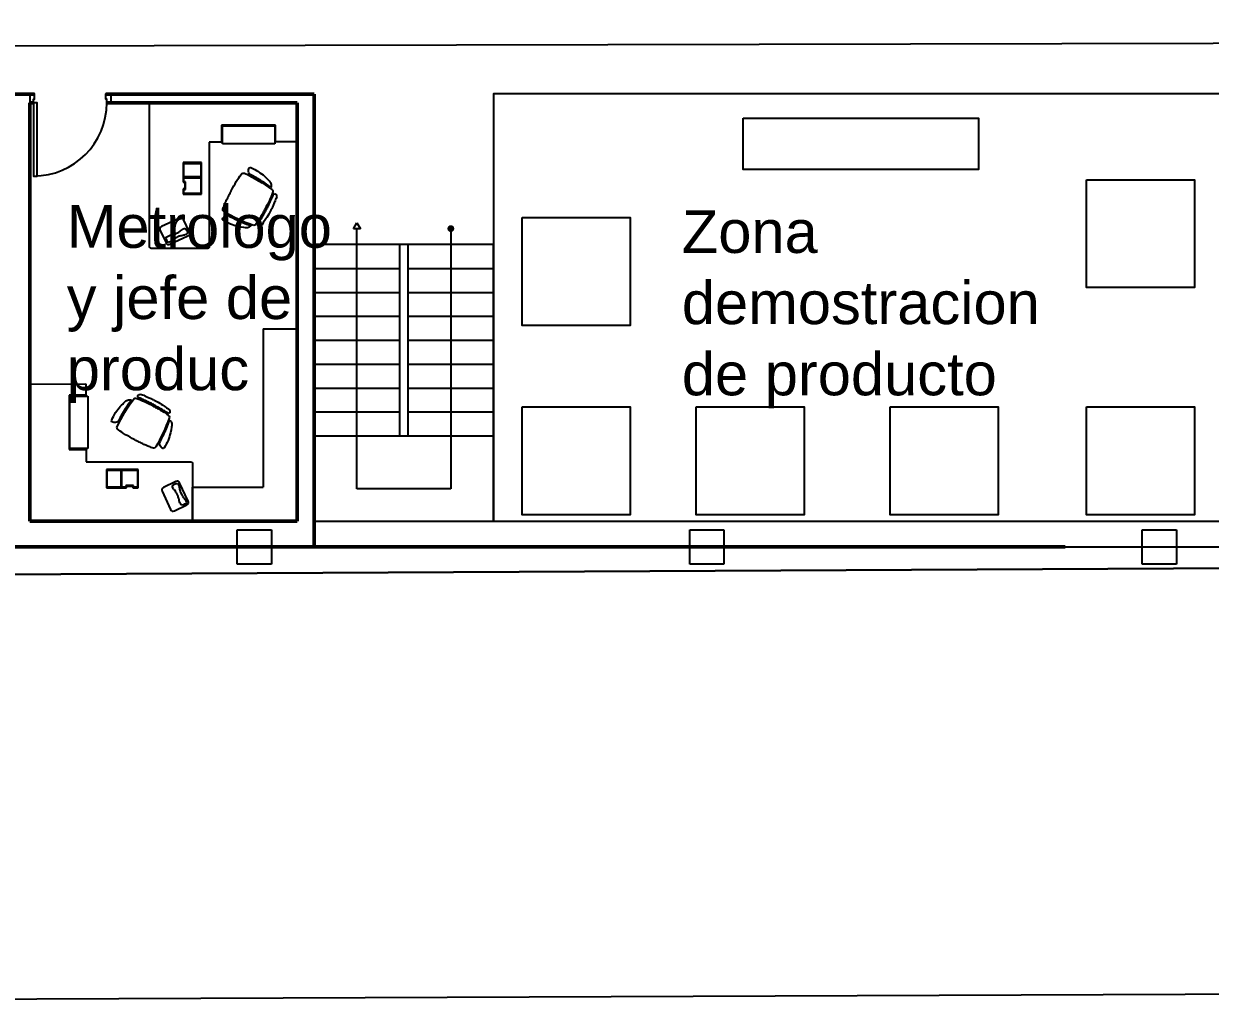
# Model space of a CAD drawing. Header units: millimetres. Extents: x 3051.7 to 3117.6, y 1576.4 to 1673.3.
# Drawn here: x 3089.74 to 3103.64, y 1576.41 to 1587.99 of the extents above; entities that cross this region are included whole.
import ezdxf

# ---------------------------------------------------------------- set-up
doc = ezdxf.new("R2010")
doc.units = ezdxf.units.MM
for name, color, linetype in [('1º piso muebles', 7, 'Continuous'), ('CONSTRUCCION', 6, 'Continuous'), ('Escaleras', 7, 'Continuous'), ('Estructura', 9, 'Continuous'), ('Evacuacion 1er piso', 90, 'Continuous'), ('Muebles_Fabrica', 7, 'Continuous'), ('PARCELA', 7, 'Continuous'), ('Zonas_Fabrica', 10, 'Continuous')]:
    doc.layers.add(name, color=color, linetype=linetype)
doc.layers.add('1º piso paredes', color=50, linetype='Continuous', lineweight=50)
doc.layers.add('limites', color=200, linetype='Continuous', lineweight=30)
doc.styles.get("Standard").update_dxf_attribs({"font": 'arial.ttf'})

msp = doc.modelspace()

# ---------------------------------------------------------------- linework, layer by layer
at = {"layer": '1º piso muebles', "linetype": 'Continuous'}
for p, q in [((3091.219, 1587.044), (3091.221, 1587.051)), ((3091.219, 1585.374), (3091.219, 1587.044)), ((3091.221, 1587.051), (3091.223, 1587.056)), ((3091.223, 1587.056), (3091.228, 1587.06)), ((3091.228, 1587.06), (3091.236, 1587.062)), ((3092.93, 1587.06), (3092.937, 1587.058)), ((3092.937, 1587.058), (3092.942, 1587.054)), ((3092.942, 1587.054), (3092.944, 1587.049)), ((3092.944, 1587.049), (3092.946, 1587.042)), ((3092.946, 1587.042), (3092.947, 1586.603)), ((3092.061, 1586.801), (3092.059, 1586.601)), ((3092.694, 1586.801), (3092.061, 1586.801)), ((3092.074, 1586.792), (3092.684, 1586.792)), ((3092.074, 1586.58), (3092.074, 1586.792)), ((3092.684, 1586.792), (3092.684, 1586.58)), ((3092.694, 1586.603), (3092.694, 1586.801)), ((3092.059, 1586.601), (3091.917, 1586.601)), ((3091.917, 1586.601), (3091.917, 1585.374)), ((3092.684, 1586.58), (3092.074, 1586.58)), ((3092.947, 1586.604), (3092.694, 1586.603)), ((3091.826, 1586.361), (3091.612, 1586.361)), ((3091.612, 1586.361), (3091.612, 1586.13)), ((3091.62, 1586.352), (3091.817, 1586.352)), ((3091.62, 1586.194), (3091.62, 1586.352)), ((3091.817, 1586.352), (3091.817, 1586.194)), ((3091.826, 1585.991), (3091.826, 1586.361)), ((3091.817, 1586.194), (3091.62, 1586.194)), ((3092.262, 1586.183), (3092.276, 1586.203)), ((3092.276, 1586.203), (3092.289, 1586.223)), ((3092.289, 1586.223), (3092.298, 1586.232)), ((3092.298, 1586.232), (3092.309, 1586.237)), ((3092.309, 1586.237), (3092.319, 1586.239)), ((3092.319, 1586.239), (3092.328, 1586.237)), ((3092.328, 1586.237), (3092.371, 1586.216)), ((3092.371, 1586.216), (3092.413, 1586.194)), ((3092.377, 1586.275), (3092.38, 1586.289)), ((3092.377, 1586.257), (3092.377, 1586.275)), ((3092.38, 1586.243), (3092.377, 1586.257)), ((3092.38, 1586.289), (3092.386, 1586.3)), ((3092.386, 1586.232), (3092.38, 1586.243)), ((3092.386, 1586.3), (3092.395, 1586.304)), ((3092.395, 1586.223), (3092.386, 1586.232)), ((3092.395, 1586.304), (3092.404, 1586.302)), ((3092.413, 1586.214), (3092.395, 1586.223)), ((3092.404, 1586.302), (3092.427, 1586.291)), ((3092.429, 1586.205), (3092.413, 1586.214)), ((3092.413, 1586.194), (3092.454, 1586.171)), ((3092.427, 1586.291), (3092.449, 1586.28)), ((3092.447, 1586.194), (3092.429, 1586.205)), ((3092.465, 1586.185), (3092.447, 1586.194)), ((3092.449, 1586.28), (3092.47, 1586.268)), ((3092.47, 1586.268), (3092.492, 1586.255)), ((3092.492, 1586.255), (3092.511, 1586.243)), ((3092.511, 1586.243), (3092.529, 1586.23)), ((3092.529, 1586.23), (3092.547, 1586.216)), ((3092.547, 1586.216), (3092.563, 1586.201)), ((3092.563, 1586.201), (3092.578, 1586.187)), ((3091.612, 1586.13), (3091.632, 1586.13)), ((3091.612, 1586.052), (3091.612, 1585.991)), ((3091.612, 1586.052), (3091.612, 1586.052)), ((3091.612, 1586.052), (3091.612, 1586.052)), ((3091.632, 1586.052), (3091.612, 1586.052)), ((3091.62, 1586.137), (3091.62, 1586.183)), ((3091.62, 1586.183), (3091.817, 1586.182)), ((3091.639, 1586.137), (3091.62, 1586.137)), ((3091.632, 1586.13), (3091.632, 1586.052)), ((3091.639, 1586.045), (3091.639, 1586.137)), ((3091.817, 1586.182), (3091.817, 1586)), ((3092.174, 1586.031), (3092.19, 1586.06)), ((3092.19, 1586.06), (3092.205, 1586.087)), ((3092.205, 1586.087), (3092.219, 1586.113)), ((3092.219, 1586.113), (3092.233, 1586.139)), ((3092.233, 1586.139), (3092.248, 1586.162)), ((3092.248, 1586.162), (3092.262, 1586.183)), ((3092.454, 1586.171), (3092.495, 1586.148)), ((3092.483, 1586.174), (3092.465, 1586.185)), ((3092.502, 1586.164), (3092.483, 1586.174)), ((3092.495, 1586.148), (3092.535, 1586.124)), ((3092.52, 1586.151), (3092.502, 1586.164)), ((3092.538, 1586.14), (3092.52, 1586.151)), ((3092.535, 1586.124), (3092.572, 1586.099)), ((3092.556, 1586.13), (3092.538, 1586.14)), ((3092.572, 1586.119), (3092.556, 1586.13)), ((3092.587, 1586.11), (3092.572, 1586.119)), ((3092.572, 1586.099), (3092.61, 1586.072)), ((3092.578, 1586.187), (3092.592, 1586.173)), ((3092.599, 1586.101), (3092.587, 1586.11)), ((3092.592, 1586.173), (3092.603, 1586.162)), ((3092.612, 1586.092), (3092.599, 1586.101)), ((3092.603, 1586.162), (3092.614, 1586.151)), ((3092.61, 1586.072), (3092.648, 1586.047)), ((3092.621, 1586.085), (3092.612, 1586.092)), ((3092.614, 1586.151), (3092.623, 1586.142)), ((3092.628, 1586.078), (3092.621, 1586.085)), ((3092.623, 1586.142), (3092.628, 1586.135)), ((3092.628, 1586.135), (3092.633, 1586.13)), ((3092.635, 1586.072), (3092.628, 1586.078)), ((3092.633, 1586.13), (3092.635, 1586.124)), ((3092.635, 1586.124), (3092.639, 1586.115)), ((3092.637, 1586.07), (3092.635, 1586.072)), ((3092.641, 1586.072), (3092.637, 1586.07)), ((3092.639, 1586.115), (3092.641, 1586.104)), ((3092.641, 1586.104), (3092.642, 1586.094)), ((3092.642, 1586.078), (3092.641, 1586.072)), ((3092.642, 1586.094), (3092.642, 1586.085)), ((3092.642, 1586.085), (3092.642, 1586.078)), ((3091.612, 1585.991), (3091.826, 1585.991)), ((3091.62, 1586), (3091.62, 1586.045)), ((3091.62, 1586.045), (3091.639, 1586.045)), ((3091.817, 1586), (3091.62, 1586)), ((3092.109, 1585.9), (3092.115, 1585.912)), ((3092.115, 1585.912), (3092.12, 1585.925)), ((3092.12, 1585.925), (3092.127, 1585.938)), ((3092.127, 1585.938), (3092.133, 1585.95)), ((3092.133, 1585.95), (3092.14, 1585.964)), ((3092.14, 1585.964), (3092.147, 1585.977)), ((3092.147, 1585.977), (3092.154, 1585.991)), ((3092.154, 1585.991), (3092.16, 1586.004)), ((3092.16, 1586.004), (3092.167, 1586.018)), ((3092.167, 1586.018), (3092.174, 1586.031)), ((3092.621, 1585.918), (3092.61, 1585.894)), ((3092.632, 1585.941), (3092.621, 1585.918)), ((3092.63, 1585.9), (3092.635, 1585.911)), ((3092.641, 1585.963), (3092.632, 1585.941)), ((3092.635, 1585.911), (3092.639, 1585.921)), ((3092.639, 1585.921), (3092.644, 1585.934)), ((3092.65, 1585.984), (3092.641, 1585.963)), ((3092.644, 1585.934), (3092.65, 1585.945)), ((3092.648, 1586.047), (3092.657, 1586.038)), ((3092.657, 1586.006), (3092.65, 1585.984)), ((3092.65, 1585.945), (3092.655, 1585.957)), ((3092.655, 1585.957), (3092.66, 1585.968)), ((3092.657, 1586.038), (3092.66, 1586.029)), ((3092.66, 1586.018), (3092.657, 1586.006)), ((3092.66, 1586.029), (3092.66, 1586.018)), ((3092.66, 1585.968), (3092.666, 1585.981)), ((3092.666, 1585.981), (3092.671, 1585.991)), ((3092.671, 1585.991), (3092.677, 1585.997)), ((3092.677, 1585.997), (3092.682, 1585.999)), ((3092.682, 1585.999), (3092.689, 1585.997)), ((3092.689, 1585.914), (3092.684, 1585.903)), ((3092.689, 1585.997), (3092.696, 1585.991)), ((3092.694, 1585.927), (3092.689, 1585.914)), ((3092.7, 1585.941), (3092.694, 1585.927)), ((3092.696, 1585.991), (3092.703, 1585.982)), ((3092.705, 1585.954), (3092.7, 1585.941)), ((3092.703, 1585.982), (3092.705, 1585.972)), ((3092.705, 1585.972), (3092.707, 1585.963)), ((3092.707, 1585.963), (3092.705, 1585.954)), ((3092.077, 1585.814), (3092.081, 1585.828)), ((3092.077, 1585.801), (3092.077, 1585.814)), ((3092.083, 1585.792), (3092.077, 1585.801)), ((3092.081, 1585.828), (3092.084, 1585.839)), ((3092.09, 1585.785), (3092.083, 1585.792)), ((3092.084, 1585.839), (3092.09, 1585.851)), ((3092.09, 1585.851), (3092.093, 1585.864)), ((3092.129, 1585.762), (3092.09, 1585.785)), ((3092.093, 1585.864), (3092.099, 1585.877)), ((3092.099, 1585.877), (3092.104, 1585.887)), ((3092.104, 1585.887), (3092.109, 1585.9)), ((3092.547, 1585.776), (3092.54, 1585.763)), ((3092.553, 1585.787), (3092.547, 1585.776)), ((3092.56, 1585.798), (3092.553, 1585.787)), ((3092.565, 1585.81), (3092.56, 1585.798)), ((3092.562, 1585.769), (3092.569, 1585.78)), ((3092.571, 1585.821), (3092.565, 1585.81)), ((3092.569, 1585.78), (3092.574, 1585.79)), ((3092.585, 1585.846), (3092.571, 1585.821)), ((3092.571, 1585.821), (3092.571, 1585.821)), ((3092.574, 1585.79), (3092.58, 1585.801)), ((3092.58, 1585.801), (3092.585, 1585.812)), ((3092.598, 1585.869), (3092.585, 1585.846)), ((3092.585, 1585.812), (3092.59, 1585.823)), ((3092.59, 1585.823), (3092.598, 1585.833)), ((3092.61, 1585.894), (3092.598, 1585.869)), ((3092.598, 1585.833), (3092.603, 1585.844)), ((3092.603, 1585.844), (3092.608, 1585.855)), ((3092.608, 1585.855), (3092.614, 1585.866)), ((3092.614, 1585.866), (3092.619, 1585.877)), ((3092.623, 1585.772), (3092.614, 1585.756)), ((3092.619, 1585.877), (3092.624, 1585.889)), ((3092.632, 1585.787), (3092.623, 1585.772)), ((3092.624, 1585.889), (3092.63, 1585.9)), ((3092.635, 1585.796), (3092.632, 1585.787)), ((3092.632, 1585.787), (3092.632, 1585.787)), ((3092.639, 1585.805), (3092.635, 1585.796)), ((3092.644, 1585.814), (3092.639, 1585.805)), ((3092.648, 1585.823), (3092.644, 1585.814)), ((3092.653, 1585.832), (3092.648, 1585.823)), ((3092.657, 1585.841), (3092.653, 1585.832)), ((3092.662, 1585.851), (3092.657, 1585.841)), ((3092.666, 1585.86), (3092.662, 1585.851)), ((3092.669, 1585.869), (3092.666, 1585.86)), ((3092.675, 1585.88), (3092.669, 1585.869)), ((3092.678, 1585.891), (3092.675, 1585.88)), ((3092.684, 1585.903), (3092.678, 1585.891)), ((3091.573, 1585.711), (3091.359, 1585.611)), ((3091.587, 1585.715), (3091.573, 1585.711)), ((3091.6, 1585.713), (3091.587, 1585.715)), ((3091.609, 1585.706), (3091.6, 1585.713)), ((3091.616, 1585.693), (3091.609, 1585.706)), ((3091.684, 1585.548), (3091.616, 1585.693)), ((3092.072, 1585.701), (3092.077, 1585.711)), ((3092.072, 1585.693), (3092.072, 1585.701)), ((3092.079, 1585.688), (3092.072, 1585.693)), ((3092.077, 1585.711), (3092.088, 1585.722)), ((3092.1, 1585.674), (3092.079, 1585.688)), ((3092.088, 1585.722), (3092.102, 1585.733)), ((3092.122, 1585.661), (3092.1, 1585.674)), ((3092.102, 1585.733), (3092.115, 1585.738)), ((3092.115, 1585.738), (3092.127, 1585.742)), ((3092.144, 1585.65), (3092.122, 1585.661)), ((3092.127, 1585.742), (3092.138, 1585.74)), ((3092.17, 1585.74), (3092.129, 1585.762)), ((3092.138, 1585.74), (3092.156, 1585.731)), ((3092.165, 1585.64), (3092.144, 1585.65)), ((3092.156, 1585.731), (3092.174, 1585.722)), ((3092.188, 1585.631), (3092.165, 1585.64)), ((3092.212, 1585.72), (3092.17, 1585.74)), ((3092.174, 1585.722), (3092.192, 1585.713)), ((3092.192, 1585.713), (3092.21, 1585.704)), ((3092.21, 1585.704), (3092.23, 1585.695)), ((3092.255, 1585.699), (3092.212, 1585.72)), ((3092.23, 1585.695), (3092.248, 1585.686)), ((3092.248, 1585.686), (3092.267, 1585.677)), ((3092.298, 1585.679), (3092.255, 1585.699)), ((3092.267, 1585.677), (3092.287, 1585.668)), ((3092.287, 1585.668), (3092.325, 1585.652)), ((3092.339, 1585.661), (3092.298, 1585.679)), ((3092.325, 1585.652), (3092.355, 1585.64)), ((3092.384, 1585.643), (3092.339, 1585.661)), ((3092.355, 1585.64), (3092.38, 1585.631)), ((3092.427, 1585.627), (3092.384, 1585.643)), ((3092.459, 1585.634), (3092.45, 1585.629)), ((3092.468, 1585.643), (3092.459, 1585.634)), ((3092.476, 1585.654), (3092.468, 1585.643)), ((3092.483, 1585.665), (3092.476, 1585.654)), ((3092.49, 1585.676), (3092.483, 1585.665)), ((3092.483, 1585.632), (3092.486, 1585.64)), ((3092.485, 1585.627), (3092.483, 1585.632)), ((3092.486, 1585.64), (3092.492, 1585.65)), ((3092.497, 1585.686), (3092.49, 1585.676)), ((3092.492, 1585.65), (3092.499, 1585.661)), ((3092.502, 1585.697), (3092.497, 1585.686)), ((3092.499, 1585.661), (3092.504, 1585.672)), ((3092.51, 1585.708), (3092.502, 1585.697)), ((3092.504, 1585.672), (3092.511, 1585.683)), ((3092.517, 1585.72), (3092.51, 1585.708)), ((3092.511, 1585.683), (3092.519, 1585.693)), ((3092.522, 1585.731), (3092.517, 1585.72)), ((3092.519, 1585.693), (3092.524, 1585.704)), ((3092.528, 1585.742), (3092.522, 1585.731)), ((3092.524, 1585.704), (3092.531, 1585.715)), ((3092.535, 1585.753), (3092.528, 1585.742)), ((3092.535, 1585.634), (3092.528, 1585.627)), ((3092.531, 1585.715), (3092.537, 1585.726)), ((3092.54, 1585.763), (3092.535, 1585.753)), ((3092.549, 1585.658), (3092.535, 1585.634)), ((3092.537, 1585.726), (3092.544, 1585.737)), ((3092.544, 1585.737), (3092.549, 1585.747)), ((3092.549, 1585.747), (3092.556, 1585.758)), ((3092.563, 1585.679), (3092.549, 1585.658)), ((3092.556, 1585.758), (3092.562, 1585.769)), ((3092.578, 1585.701), (3092.563, 1585.679)), ((3092.59, 1585.72), (3092.578, 1585.701)), ((3092.603, 1585.738), (3092.59, 1585.72)), ((3092.614, 1585.756), (3092.603, 1585.738)), ((3091.347, 1585.604), (3091.34, 1585.593)), ((3091.34, 1585.593), (3091.34, 1585.58)), ((3091.34, 1585.58), (3091.343, 1585.566)), ((3091.343, 1585.566), (3091.411, 1585.421)), ((3091.359, 1585.611), (3091.347, 1585.604)), ((3091.413, 1585.487), (3091.419, 1585.493)), ((3091.419, 1585.493), (3091.437, 1585.501)), ((3091.437, 1585.501), (3091.442, 1585.505)), ((3091.437, 1585.501), (3091.437, 1585.501)), ((3091.442, 1585.505), (3091.451, 1585.507)), ((3091.451, 1585.507), (3091.46, 1585.51)), ((3091.454, 1585.405), (3091.668, 1585.505)), ((3091.46, 1585.51), (3091.472, 1585.512)), ((3091.472, 1585.512), (3091.485, 1585.516)), ((3091.485, 1585.516), (3091.496, 1585.518)), ((3091.496, 1585.518), (3091.505, 1585.521)), ((3091.505, 1585.521), (3091.512, 1585.523)), ((3091.512, 1585.523), (3091.535, 1585.534)), ((3091.557, 1585.494), (3091.528, 1585.48)), ((3091.535, 1585.534), (3091.544, 1585.537)), ((3091.544, 1585.537), (3091.553, 1585.543)), ((3091.553, 1585.543), (3091.562, 1585.548)), ((3091.564, 1585.498), (3091.557, 1585.494)), ((3091.562, 1585.548), (3091.571, 1585.555)), ((3091.573, 1585.5), (3091.564, 1585.498)), ((3091.571, 1585.555), (3091.582, 1585.562)), ((3091.584, 1585.503), (3091.573, 1585.5)), ((3091.582, 1585.562), (3091.591, 1585.571)), ((3091.596, 1585.505), (3091.584, 1585.503)), ((3091.591, 1585.571), (3091.598, 1585.577)), ((3091.609, 1585.507), (3091.596, 1585.505)), ((3091.598, 1585.577), (3091.605, 1585.58)), ((3091.605, 1585.58), (3091.623, 1585.589)), ((3091.618, 1585.51), (3091.609, 1585.507)), ((3091.629, 1585.512), (3091.618, 1585.51)), ((3091.623, 1585.589), (3091.632, 1585.589)), ((3091.636, 1585.516), (3091.629, 1585.512)), ((3091.632, 1585.589), (3091.639, 1585.586)), ((3091.646, 1585.519), (3091.636, 1585.516)), ((3091.639, 1585.586), (3091.648, 1585.579)), ((3091.655, 1585.525), (3091.646, 1585.519)), ((3091.648, 1585.579), (3091.655, 1585.564)), ((3091.655, 1585.564), (3091.661, 1585.55)), ((3091.661, 1585.53), (3091.655, 1585.525)), ((3091.661, 1585.55), (3091.663, 1585.537)), ((3091.663, 1585.537), (3091.661, 1585.53)), ((3091.668, 1585.505), (3091.681, 1585.512)), ((3091.681, 1585.512), (3091.688, 1585.521)), ((3091.69, 1585.534), (3091.684, 1585.548)), ((3091.688, 1585.521), (3091.69, 1585.534)), ((3092.21, 1585.624), (3092.188, 1585.631)), ((3092.231, 1585.618), (3092.21, 1585.624)), ((3092.253, 1585.613), (3092.231, 1585.618)), ((3092.291, 1585.606), (3092.253, 1585.613)), ((3092.321, 1585.6), (3092.291, 1585.606)), ((3092.343, 1585.597), (3092.321, 1585.6)), ((3092.355, 1585.597), (3092.343, 1585.597)), ((3092.366, 1585.598), (3092.355, 1585.597)), ((3092.375, 1585.602), (3092.366, 1585.598)), ((3092.384, 1585.606), (3092.375, 1585.602)), ((3092.38, 1585.631), (3092.398, 1585.625)), ((3092.393, 1585.611), (3092.384, 1585.606)), ((3092.4, 1585.616), (3092.393, 1585.611)), ((3092.398, 1585.625), (3092.398, 1585.625)), ((3092.398, 1585.625), (3092.402, 1585.624)), ((3092.402, 1585.62), (3092.4, 1585.616)), ((3092.402, 1585.624), (3092.402, 1585.62)), ((3092.44, 1585.625), (3092.427, 1585.627)), ((3092.45, 1585.629), (3092.44, 1585.625)), ((3092.49, 1585.622), (3092.485, 1585.627)), ((3092.499, 1585.62), (3092.49, 1585.622)), ((3092.51, 1585.62), (3092.499, 1585.62)), ((3092.52, 1585.624), (3092.51, 1585.62)), ((3092.528, 1585.627), (3092.52, 1585.624)), ((3091.221, 1585.367), (3091.219, 1585.374)), ((3091.223, 1585.362), (3091.221, 1585.367)), ((3091.228, 1585.358), (3091.223, 1585.362)), ((3091.236, 1585.356), (3091.228, 1585.358)), ((3091.899, 1585.356), (3091.236, 1585.356)), ((3091.41, 1585.478), (3091.413, 1585.487)), ((3091.413, 1585.466), (3091.41, 1585.478)), ((3091.411, 1585.421), (3091.411, 1585.421)), ((3091.411, 1585.421), (3091.419, 1585.408)), ((3091.419, 1585.451), (3091.413, 1585.466)), ((3091.426, 1585.437), (3091.419, 1585.451)), ((3091.419, 1585.408), (3091.429, 1585.403)), ((3091.433, 1585.43), (3091.426, 1585.437)), ((3091.429, 1585.403), (3091.442, 1585.401)), ((3091.44, 1585.426), (3091.433, 1585.43)), ((3091.447, 1585.428), (3091.44, 1585.426)), ((3091.442, 1585.401), (3091.454, 1585.405)), ((3091.467, 1585.437), (3091.447, 1585.428)), ((3091.472, 1585.44), (3091.467, 1585.437)), ((3091.48, 1585.446), (3091.472, 1585.44)), ((3091.489, 1585.453), (3091.48, 1585.446)), ((3091.499, 1585.46), (3091.489, 1585.453)), ((3091.508, 1585.467), (3091.499, 1585.46)), ((3091.516, 1585.473), (3091.508, 1585.467)), ((3091.523, 1585.476), (3091.516, 1585.473)), ((3091.528, 1585.48), (3091.523, 1585.476)), ((3091.907, 1585.358), (3091.899, 1585.356)), ((3091.912, 1585.362), (3091.907, 1585.358)), ((3091.916, 1585.367), (3091.912, 1585.362)), ((3091.917, 1585.374), (3091.916, 1585.367)), ((3089.814, 1583.751), (3089.815, 1583.758)), ((3089.814, 1582.177), (3089.814, 1583.751)), ((3089.815, 1583.758), (3089.819, 1583.763)), ((3089.819, 1583.763), (3089.824, 1583.765)), ((3089.824, 1583.765), (3089.831, 1583.767)), ((3089.831, 1583.767), (3090.472, 1583.769)), ((3090.472, 1583.769), (3090.472, 1583.636)), ((3090.472, 1583.636), (3090.275, 1583.636)), ((3090.275, 1583.636), (3090.275, 1583.003)), ((3090.284, 1583.015), (3090.284, 1583.625)), ((3090.284, 1583.625), (3090.495, 1583.625)), ((3090.495, 1583.625), (3090.495, 1583.015)), ((3090.914, 1583.545), (3090.924, 1583.555)), ((3090.924, 1583.555), (3090.933, 1583.564)), ((3090.933, 1583.564), (3090.94, 1583.57)), ((3090.94, 1583.57), (3090.946, 1583.575)), ((3090.946, 1583.575), (3090.951, 1583.577)), ((3090.951, 1583.577), (3090.96, 1583.58)), ((3090.96, 1583.58), (3090.971, 1583.582)), ((3090.971, 1583.582), (3090.982, 1583.584)), ((3090.984, 1583.554), (3090.975, 1583.541)), ((3090.976, 1583.514), (3091.003, 1583.552)), ((3090.982, 1583.584), (3090.991, 1583.584)), ((3090.991, 1583.563), (3090.984, 1583.554)), ((3090.991, 1583.584), (3090.998, 1583.584)), ((3090.998, 1583.57), (3090.991, 1583.563)), ((3090.998, 1583.584), (3091.003, 1583.582)), ((3091.003, 1583.577), (3090.998, 1583.57)), ((3091.003, 1583.552), (3091.028, 1583.589)), ((3091.003, 1583.582), (3091.005, 1583.579)), ((3091.005, 1583.579), (3091.003, 1583.577)), ((3091.028, 1583.589), (3091.037, 1583.598)), ((3091.037, 1583.598), (3091.046, 1583.602)), ((3091.046, 1583.602), (3091.057, 1583.602)), ((3091.057, 1583.602), (3091.07, 1583.598)), ((3091.07, 1583.598), (3091.091, 1583.591)), ((3091.077, 1583.624), (3091.079, 1583.631)), ((3091.079, 1583.618), (3091.077, 1583.624)), ((3091.079, 1583.631), (3091.084, 1583.638)), ((3091.084, 1583.613), (3091.079, 1583.618)), ((3091.084, 1583.638), (3091.093, 1583.645)), ((3091.095, 1583.607), (3091.084, 1583.613)), ((3091.091, 1583.591), (3091.113, 1583.582)), ((3091.093, 1583.645), (3091.104, 1583.647)), ((3091.107, 1583.602), (3091.095, 1583.607)), ((3091.104, 1583.647), (3091.113, 1583.649)), ((3091.118, 1583.597), (3091.107, 1583.602)), ((3091.113, 1583.649), (3091.122, 1583.647)), ((3091.113, 1583.582), (3091.134, 1583.573)), ((3091.131, 1583.591), (3091.118, 1583.597)), ((3091.122, 1583.647), (3091.134, 1583.641)), ((3091.141, 1583.586), (3091.131, 1583.591)), ((3091.134, 1583.641), (3091.149, 1583.636)), ((3091.134, 1583.573), (3091.158, 1583.563)), ((3091.154, 1583.58), (3091.141, 1583.586)), ((3091.149, 1583.636), (3091.161, 1583.631)), ((3091.165, 1583.577), (3091.154, 1583.58)), ((3091.158, 1583.563), (3091.181, 1583.552)), ((3091.161, 1583.631), (3091.172, 1583.625)), ((3091.176, 1583.571), (3091.165, 1583.577)), ((3091.172, 1583.625), (3091.185, 1583.62)), ((3091.186, 1583.566), (3091.176, 1583.571)), ((3091.181, 1583.552), (3091.206, 1583.539)), ((3091.185, 1583.62), (3091.195, 1583.616)), ((3091.199, 1583.561), (3091.186, 1583.566)), ((3091.195, 1583.616), (3091.206, 1583.611)), ((3091.21, 1583.555), (3091.199, 1583.561)), ((3091.206, 1583.611), (3091.215, 1583.607)), ((3091.22, 1583.55), (3091.21, 1583.555)), ((3091.215, 1583.607), (3091.224, 1583.604)), ((3091.231, 1583.545), (3091.22, 1583.55)), ((3091.224, 1583.604), (3091.235, 1583.598)), ((3091.235, 1583.598), (3091.244, 1583.595)), ((3091.244, 1583.595), (3091.253, 1583.589)), ((3091.253, 1583.589), (3091.262, 1583.586)), ((3091.262, 1583.586), (3091.271, 1583.58)), ((3091.271, 1583.58), (3091.28, 1583.577)), ((3091.28, 1583.577), (3091.289, 1583.573)), ((3091.289, 1583.573), (3091.289, 1583.573)), ((3091.289, 1583.573), (3091.303, 1583.564)), ((3091.303, 1583.564), (3091.319, 1583.555)), ((3091.319, 1583.555), (3091.337, 1583.545)), ((3090.795, 1583.39), (3090.808, 1583.412)), ((3090.808, 1583.412), (3090.82, 1583.433)), ((3090.82, 1583.433), (3090.833, 1583.453)), ((3090.833, 1583.453), (3090.845, 1583.471)), ((3090.845, 1583.471), (3090.86, 1583.489)), ((3090.86, 1583.489), (3090.874, 1583.505)), ((3090.874, 1583.505), (3090.888, 1583.519)), ((3090.888, 1583.519), (3090.903, 1583.534)), ((3090.901, 1583.424), (3090.89, 1583.406)), ((3090.912, 1583.444), (3090.901, 1583.424)), ((3090.903, 1583.534), (3090.914, 1583.545)), ((3090.905, 1583.396), (3090.928, 1583.437)), ((3090.924, 1583.462), (3090.912, 1583.444)), ((3090.935, 1583.48), (3090.924, 1583.462)), ((3090.928, 1583.437), (3090.951, 1583.476)), ((3090.946, 1583.498), (3090.935, 1583.48)), ((3090.957, 1583.514), (3090.946, 1583.498)), ((3090.951, 1583.476), (3090.976, 1583.514)), ((3090.966, 1583.528), (3090.957, 1583.514)), ((3090.975, 1583.541), (3090.966, 1583.528)), ((3091.206, 1583.539), (3091.229, 1583.527)), ((3091.229, 1583.527), (3091.254, 1583.512)), ((3091.242, 1583.539), (3091.231, 1583.545)), ((3091.253, 1583.532), (3091.242, 1583.539)), ((3091.263, 1583.527), (3091.253, 1583.532)), ((3091.254, 1583.512), (3091.254, 1583.512)), ((3091.254, 1583.512), (3091.265, 1583.507)), ((3091.274, 1583.521), (3091.263, 1583.527)), ((3091.265, 1583.507), (3091.278, 1583.501)), ((3091.285, 1583.516), (3091.274, 1583.521)), ((3091.278, 1583.501), (3091.289, 1583.494)), ((3091.296, 1583.51), (3091.285, 1583.516)), ((3091.289, 1583.494), (3091.299, 1583.489)), ((3091.307, 1583.503), (3091.296, 1583.51)), ((3091.299, 1583.489), (3091.312, 1583.482)), ((3091.317, 1583.498), (3091.307, 1583.503)), ((3091.312, 1583.482), (3091.323, 1583.476)), ((3091.328, 1583.491), (3091.317, 1583.498)), ((3091.323, 1583.476), (3091.333, 1583.469)), ((3091.339, 1583.485), (3091.328, 1583.491)), ((3091.333, 1583.469), (3091.344, 1583.464)), ((3091.337, 1583.545), (3091.355, 1583.532)), ((3091.35, 1583.478), (3091.339, 1583.485)), ((3091.344, 1583.464), (3091.355, 1583.458)), ((3091.36, 1583.473), (3091.35, 1583.478)), ((3091.355, 1583.532), (3091.375, 1583.519)), ((3091.355, 1583.458), (3091.368, 1583.451)), ((3091.371, 1583.466), (3091.36, 1583.473)), ((3091.368, 1583.451), (3091.378, 1583.444)), ((3091.382, 1583.46), (3091.371, 1583.466)), ((3091.375, 1583.519), (3091.396, 1583.505)), ((3091.378, 1583.444), (3091.389, 1583.439)), ((3091.393, 1583.453), (3091.382, 1583.46)), ((3091.389, 1583.439), (3091.4, 1583.432)), ((3091.403, 1583.446), (3091.393, 1583.453)), ((3091.396, 1583.505), (3091.418, 1583.491)), ((3091.4, 1583.432), (3091.411, 1583.424)), ((3091.414, 1583.44), (3091.403, 1583.446)), ((3091.411, 1583.424), (3091.421, 1583.417)), ((3091.425, 1583.433), (3091.414, 1583.44)), ((3091.418, 1583.491), (3091.441, 1583.476)), ((3091.421, 1583.417), (3091.432, 1583.41)), ((3091.436, 1583.428), (3091.425, 1583.433)), ((3091.432, 1583.41), (3091.441, 1583.401)), ((3091.443, 1583.424), (3091.436, 1583.428)), ((3091.441, 1583.476), (3091.448, 1583.469)), ((3091.448, 1583.426), (3091.443, 1583.424)), ((3091.448, 1583.469), (3091.452, 1583.462)), ((3091.454, 1583.432), (3091.448, 1583.426)), ((3091.452, 1583.462), (3091.455, 1583.451)), ((3091.455, 1583.44), (3091.454, 1583.432)), ((3091.455, 1583.451), (3091.455, 1583.44)), ((3090.772, 1583.336), (3090.774, 1583.345)), ((3090.775, 1583.327), (3090.772, 1583.336)), ((3090.774, 1583.345), (3090.784, 1583.369)), ((3090.786, 1583.322), (3090.775, 1583.327)), ((3090.784, 1583.369), (3090.795, 1583.39)), ((3090.8, 1583.318), (3090.786, 1583.322)), ((3090.818, 1583.318), (3090.8, 1583.318)), ((3090.833, 1583.322), (3090.818, 1583.318)), ((3090.844, 1583.327), (3090.833, 1583.322)), ((3090.836, 1583.261), (3090.838, 1583.27)), ((3090.838, 1583.27), (3090.86, 1583.313)), ((3090.853, 1583.336), (3090.844, 1583.327)), ((3090.861, 1583.354), (3090.853, 1583.336)), ((3090.86, 1583.313), (3090.881, 1583.354)), ((3090.87, 1583.37), (3090.861, 1583.354)), ((3090.881, 1583.388), (3090.87, 1583.37)), ((3090.89, 1583.406), (3090.881, 1583.388)), ((3090.881, 1583.354), (3090.905, 1583.396)), ((3091.414, 1583.281), (3091.396, 1583.239)), ((3091.432, 1583.326), (3091.414, 1583.281)), ((3091.423, 1583.266), (3091.436, 1583.297)), ((3091.448, 1583.369), (3091.432, 1583.326)), ((3091.436, 1583.297), (3091.445, 1583.322)), ((3091.441, 1583.401), (3091.447, 1583.392)), ((3091.445, 1583.322), (3091.45, 1583.34)), ((3091.447, 1583.392), (3091.45, 1583.381)), ((3091.45, 1583.381), (3091.448, 1583.369)), ((3091.45, 1583.34), (3091.452, 1583.344)), ((3091.45, 1583.34), (3091.45, 1583.34)), ((3091.452, 1583.344), (3091.455, 1583.344)), ((3091.455, 1583.344), (3091.459, 1583.342)), ((3091.459, 1583.342), (3091.464, 1583.335)), ((3091.464, 1583.335), (3091.47, 1583.326)), ((3091.47, 1583.326), (3091.473, 1583.317)), ((3091.473, 1583.317), (3091.477, 1583.308)), ((3091.479, 1583.284), (3091.475, 1583.263)), ((3091.477, 1583.308), (3091.479, 1583.297)), ((3091.479, 1583.297), (3091.479, 1583.284)), ((3090.838, 1583.25), (3090.836, 1583.261)), ((3090.844, 1583.239), (3090.838, 1583.25)), ((3090.853, 1583.231), (3090.844, 1583.239)), ((3090.872, 1583.218), (3090.853, 1583.231)), ((3090.892, 1583.204), (3090.872, 1583.218)), ((3090.914, 1583.189), (3090.892, 1583.204)), ((3090.937, 1583.175), (3090.914, 1583.189)), ((3090.962, 1583.161), (3090.937, 1583.175)), ((3090.989, 1583.146), (3090.962, 1583.161)), ((3091.016, 1583.132), (3090.989, 1583.146)), ((3091.045, 1583.116), (3091.016, 1583.132)), ((3091.355, 1583.153), (3091.335, 1583.112)), ((3091.353, 1583.116), (3091.362, 1583.134)), ((3091.377, 1583.196), (3091.355, 1583.153)), ((3091.362, 1583.134), (3091.371, 1583.152)), ((3091.371, 1583.152), (3091.38, 1583.171)), ((3091.396, 1583.239), (3091.377, 1583.196)), ((3091.38, 1583.171), (3091.389, 1583.189)), ((3091.389, 1583.189), (3091.398, 1583.209)), ((3091.398, 1583.209), (3091.407, 1583.229)), ((3091.407, 1583.229), (3091.423, 1583.266)), ((3091.445, 1583.13), (3091.436, 1583.107)), ((3091.452, 1583.152), (3091.445, 1583.13)), ((3091.457, 1583.173), (3091.452, 1583.152)), ((3091.463, 1583.195), (3091.457, 1583.173)), ((3091.47, 1583.232), (3091.463, 1583.195)), ((3091.475, 1583.263), (3091.47, 1583.232)), ((3090.275, 1583.003), (3090.474, 1583.001)), ((3090.495, 1583.015), (3090.284, 1583.015)), ((3090.474, 1583.001), (3090.474, 1582.859)), ((3091.057, 1583.108), (3091.045, 1583.116)), ((3091.071, 1583.101), (3091.057, 1583.108)), ((3091.084, 1583.096), (3091.071, 1583.101)), ((3091.098, 1583.089), (3091.084, 1583.096)), ((3091.111, 1583.082), (3091.098, 1583.089)), ((3091.125, 1583.074), (3091.111, 1583.082)), ((3091.138, 1583.069), (3091.125, 1583.074)), ((3091.15, 1583.062), (3091.138, 1583.069)), ((3091.163, 1583.056), (3091.15, 1583.062)), ((3091.176, 1583.051), (3091.163, 1583.056)), ((3091.188, 1583.046), (3091.176, 1583.051)), ((3091.199, 1583.04), (3091.188, 1583.046)), ((3091.211, 1583.035), (3091.199, 1583.04)), ((3091.224, 1583.031), (3091.211, 1583.035)), ((3091.237, 1583.026), (3091.224, 1583.031)), ((3091.247, 1583.022), (3091.237, 1583.026)), ((3091.262, 1583.019), (3091.247, 1583.022)), ((3091.274, 1583.019), (3091.262, 1583.019)), ((3091.283, 1583.024), (3091.274, 1583.019)), ((3091.29, 1583.031), (3091.283, 1583.024)), ((3091.314, 1583.071), (3091.29, 1583.031)), ((3091.335, 1583.112), (3091.314, 1583.071)), ((3091.333, 1583.069), (3091.335, 1583.08)), ((3091.337, 1583.056), (3091.333, 1583.069)), ((3091.335, 1583.08), (3091.344, 1583.098)), ((3091.342, 1583.044), (3091.337, 1583.056)), ((3091.353, 1583.03), (3091.342, 1583.044)), ((3091.344, 1583.098), (3091.353, 1583.116)), ((3091.364, 1583.019), (3091.353, 1583.03)), ((3091.375, 1583.013), (3091.364, 1583.019)), ((3091.382, 1583.013), (3091.375, 1583.013)), ((3091.387, 1583.021), (3091.382, 1583.013)), ((3091.402, 1583.042), (3091.387, 1583.021)), ((3091.414, 1583.064), (3091.402, 1583.042)), ((3091.425, 1583.085), (3091.414, 1583.064)), ((3091.436, 1583.107), (3091.425, 1583.085)), ((3090.474, 1582.859), (3091.701, 1582.859)), ((3091.701, 1582.859), (3091.709, 1582.857)), ((3091.709, 1582.857), (3091.714, 1582.854)), ((3091.714, 1582.854), (3091.717, 1582.848)), ((3091.084, 1582.768), (3090.714, 1582.768)), ((3090.714, 1582.768), (3090.714, 1582.554)), ((3090.723, 1582.561), (3090.723, 1582.759)), ((3090.723, 1582.759), (3090.881, 1582.759)), ((3090.881, 1582.759), (3090.881, 1582.561)), ((3090.892, 1582.561), (3090.894, 1582.759)), ((3090.894, 1582.759), (3091.075, 1582.759)), ((3091.075, 1582.759), (3091.075, 1582.561)), ((3091.084, 1582.554), (3091.084, 1582.768)), ((3091.717, 1582.848), (3091.719, 1582.841)), ((3091.719, 1582.841), (3091.719, 1582.177)), ((3091.03, 1582.581), (3090.939, 1582.581)), ((3090.939, 1582.581), (3090.939, 1582.561)), ((3091.03, 1582.561), (3091.03, 1582.581)), ((3091.527, 1582.626), (3091.382, 1582.558)), ((3091.486, 1582.574), (3091.49, 1582.581)), ((3091.49, 1582.581), (3091.497, 1582.59)), ((3091.497, 1582.59), (3091.511, 1582.597)), ((3091.511, 1582.597), (3091.525, 1582.602)), ((3091.525, 1582.602), (3091.538, 1582.604)), ((3091.542, 1582.631), (3091.527, 1582.626)), ((3091.538, 1582.604), (3091.545, 1582.602)), ((3091.554, 1582.629), (3091.542, 1582.631)), ((3091.545, 1582.602), (3091.551, 1582.597)), ((3091.551, 1582.597), (3091.556, 1582.588)), ((3091.563, 1582.622), (3091.554, 1582.629)), ((3091.556, 1582.588), (3091.56, 1582.577)), ((3091.56, 1582.577), (3091.563, 1582.57)), ((3091.57, 1582.61), (3091.563, 1582.622)), ((3091.671, 1582.396), (3091.57, 1582.61)), ((3090.714, 1582.554), (3090.946, 1582.554)), ((3090.881, 1582.561), (3090.723, 1582.561)), ((3090.939, 1582.561), (3090.892, 1582.561)), ((3090.946, 1582.554), (3090.946, 1582.574)), ((3090.946, 1582.574), (3091.023, 1582.574)), ((3091.023, 1582.574), (3091.023, 1582.554)), ((3091.023, 1582.554), (3091.084, 1582.554)), ((3091.023, 1582.554), (3091.023, 1582.554)), ((3091.023, 1582.554), (3091.023, 1582.554)), ((3091.075, 1582.561), (3091.03, 1582.561)), ((3091.362, 1582.541), (3091.36, 1582.529)), ((3091.36, 1582.529), (3091.364, 1582.515)), ((3091.369, 1582.55), (3091.362, 1582.541)), ((3091.364, 1582.515), (3091.464, 1582.301)), ((3091.382, 1582.558), (3091.369, 1582.55)), ((3091.486, 1582.565), (3091.486, 1582.574)), ((3091.495, 1582.547), (3091.486, 1582.565)), ((3091.499, 1582.54), (3091.495, 1582.547)), ((3091.504, 1582.532), (3091.499, 1582.54)), ((3091.513, 1582.524), (3091.504, 1582.532)), ((3091.52, 1582.513), (3091.513, 1582.524)), ((3091.527, 1582.504), (3091.52, 1582.513)), ((3091.533, 1582.495), (3091.527, 1582.504)), ((3091.538, 1582.486), (3091.533, 1582.495)), ((3091.542, 1582.477), (3091.538, 1582.486)), ((3091.552, 1582.454), (3091.542, 1582.477)), ((3091.554, 1582.446), (3091.552, 1582.454)), ((3091.558, 1582.437), (3091.554, 1582.446)), ((3091.56, 1582.427), (3091.558, 1582.437)), ((3091.563, 1582.57), (3091.565, 1582.559)), ((3091.565, 1582.559), (3091.569, 1582.55)), ((3091.569, 1582.55), (3091.57, 1582.538)), ((3091.57, 1582.538), (3091.572, 1582.525)), ((3091.572, 1582.525), (3091.576, 1582.515)), ((3091.576, 1582.515), (3091.578, 1582.506)), ((3091.578, 1582.506), (3091.581, 1582.498)), ((3091.581, 1582.498), (3091.595, 1582.47)), ((3091.595, 1582.47), (3091.599, 1582.464)), ((3091.599, 1582.464), (3091.603, 1582.457)), ((3091.603, 1582.457), (3091.608, 1582.45)), ((3091.608, 1582.45), (3091.615, 1582.441)), ((3091.615, 1582.441), (3091.622, 1582.43)), ((3091.464, 1582.301), (3091.472, 1582.288)), ((3091.509, 1582.285), (3091.655, 1582.353)), ((3091.563, 1582.414), (3091.56, 1582.427)), ((3091.565, 1582.401), (3091.563, 1582.414)), ((3091.569, 1582.393), (3091.565, 1582.401)), ((3091.57, 1582.384), (3091.569, 1582.393)), ((3091.574, 1582.378), (3091.57, 1582.384)), ((3091.583, 1582.36), (3091.574, 1582.378)), ((3091.574, 1582.378), (3091.574, 1582.378)), ((3091.588, 1582.355), (3091.583, 1582.36)), ((3091.597, 1582.351), (3091.588, 1582.355)), ((3091.61, 1582.355), (3091.597, 1582.351)), ((3091.624, 1582.36), (3091.61, 1582.355)), ((3091.622, 1582.43), (3091.63, 1582.421)), ((3091.639, 1582.367), (3091.624, 1582.36)), ((3091.63, 1582.421), (3091.635, 1582.414)), ((3091.635, 1582.414), (3091.639, 1582.409)), ((3091.639, 1582.409), (3091.648, 1582.389)), ((3091.646, 1582.375), (3091.639, 1582.367)), ((3091.649, 1582.382), (3091.646, 1582.375)), ((3091.648, 1582.389), (3091.649, 1582.382)), ((3091.655, 1582.353), (3091.667, 1582.36)), ((3091.655, 1582.353), (3091.655, 1582.353)), ((3091.667, 1582.36), (3091.673, 1582.371)), ((3091.674, 1582.384), (3091.671, 1582.396)), ((3091.673, 1582.371), (3091.674, 1582.384)), ((3089.815, 1582.17), (3089.814, 1582.177)), ((3089.819, 1582.165), (3089.815, 1582.17)), ((3089.824, 1582.163), (3089.819, 1582.165)), ((3089.831, 1582.161), (3089.824, 1582.163)), ((3091.701, 1582.161), (3089.831, 1582.161)), ((3091.472, 1582.288), (3091.482, 1582.281)), ((3091.482, 1582.281), (3091.495, 1582.281)), ((3091.495, 1582.281), (3091.509, 1582.285)), ((3091.709, 1582.163), (3091.701, 1582.161)), ((3091.714, 1582.165), (3091.709, 1582.163)), ((3091.717, 1582.17), (3091.714, 1582.165)), ((3091.719, 1582.177), (3091.717, 1582.17))]:
    msp.add_line(p, q, dxfattribs=at)
at = {"layer": '1º piso muebles'}
for p, q in [((3092.547, 1584.415), (3092.947, 1584.415)), ((3092.547, 1584.415), (3092.547, 1582.561)), ((3091.719, 1582.161), (3091.72, 1582.561)), ((3091.72, 1582.561), (3092.547, 1582.561))]:
    msp.add_line(p, q, dxfattribs=at)
for points in [[(3089.86, 1587.061), (3089.86, 1587.102), (3089.871, 1587.102), (3089.871, 1587.165), (3089.814, 1587.165), (3089.814, 1587.061), (3089.86, 1587.061)], [(3090.717, 1587.061), (3090.717, 1587.102), (3090.706, 1587.102), (3090.706, 1587.165), (3090.764, 1587.165), (3090.764, 1587.061), (3090.717, 1587.061)]]:
    msp.add_lwpolyline(points, dxfattribs=at)
msp.add_lwpolyline([(3089.86, 1587.061), (3089.86, 1586.204), (3089.9, 1586.204), (3089.9, 1587.061)], close=True, dxfattribs=at)
msp.add_arc((3089.86, 1587.061), 0.857, 270, 0, dxfattribs=at)
at = {"layer": '1º piso paredes'}
for p, q in [((3088.458, 1587.161), (3089.871, 1587.161)), ((3090.706, 1587.161), (3093.147, 1587.161)), ((3093.147, 1587.161), (3093.147, 1581.861)), ((3089.814, 1587.062), (3089.814, 1582.161)), ((3089.814, 1587.062), (3089.86, 1587.062)), ((3089.814, 1582.161), (3089.814, 1587.061)), ((3090.717, 1587.062), (3092.947, 1587.062)), ((3092.947, 1582.161), (3092.947, 1587.062)), ((3089.814, 1582.161), (3092.947, 1582.161)), ((3081.045, 1581.861), (3101.94, 1581.861))]:
    msp.add_line(p, q, dxfattribs=at)
at = {"layer": 'CONSTRUCCION'}
msp.add_lwpolyline([(3116.797, 1576.676), (3052.429, 1576.412), (3052.428, 1576.514), (3052.428, 1576.555), (3052.427, 1576.667), (3051.705, 1658.709), (3051.697, 1659.643), (3051.694, 1660.041), (3051.682, 1661.337), (3117.592, 1659.887), (3116.784, 1576.929), (3116.796, 1576.778), (3116.797, 1576.676)], dxfattribs=at)
at = {"layer": 'Escaleras'}
for p, q in [((3093.605, 1585.584), (3093.647, 1585.654)), ((3093.647, 1585.654), (3093.687, 1585.584)), ((3093.647, 1585.584), (3093.605, 1585.584)), ((3093.647, 1582.543), (3093.647, 1585.584)), ((3093.687, 1585.584), (3093.647, 1585.584)), ((3094.747, 1585.584), (3094.747, 1582.543)), ((3093.147, 1585.401), (3093.147, 1582.161)), ((3095.247, 1585.401), (3093.147, 1585.401)), ((3094.147, 1585.401), (3094.147, 1583.161)), ((3094.247, 1583.161), (3094.247, 1585.401)), ((3095.247, 1582.161), (3095.247, 1585.401)), ((3093.147, 1585.121), (3094.147, 1585.121)), ((3094.247, 1585.121), (3095.247, 1585.121)), ((3093.147, 1584.841), (3094.147, 1584.841)), ((3094.247, 1584.841), (3095.247, 1584.841)), ((3093.147, 1584.561), (3094.147, 1584.561)), ((3094.247, 1584.561), (3095.247, 1584.561)), ((3093.147, 1584.281), (3094.147, 1584.281)), ((3094.247, 1584.281), (3095.247, 1584.281)), ((3093.147, 1584.001), (3094.147, 1584.001)), ((3094.247, 1584.001), (3095.247, 1584.001)), ((3093.147, 1583.721), (3094.147, 1583.721)), ((3094.247, 1583.721), (3095.247, 1583.721)), ((3093.147, 1583.441), (3094.147, 1583.441)), ((3094.247, 1583.441), (3095.247, 1583.441)), ((3093.147, 1583.161), (3095.247, 1583.161)), ((3094.747, 1582.543), (3093.647, 1582.543)), ((3093.147, 1582.161), (3095.247, 1582.161))]:
    msp.add_line(p, q, dxfattribs=at)
at = {"layer": 'Escaleras', "const_width": 0.04}
msp.add_lwpolyline([(3094.738, 1585.57, -1), (3094.755, 1585.606, -1)], format="xyb", close=True, dxfattribs=at)
at = {"layer": 'Estructura'}
for p, q in [((3092.245, 1581.861), (3092.245, 1582.061)), ((3092.245, 1582.061), (3092.645, 1582.061)), ((3092.645, 1582.061), (3092.645, 1581.661)), ((3097.545, 1581.861), (3097.545, 1582.061)), ((3097.545, 1582.061), (3097.945, 1582.061)), ((3097.945, 1582.061), (3097.945, 1581.661)), ((3102.845, 1581.861), (3102.845, 1582.061)), ((3102.845, 1582.061), (3103.245, 1582.061)), ((3103.245, 1582.061), (3103.245, 1581.661)), ((3092.245, 1581.661), (3092.245, 1581.861)), ((3097.545, 1581.661), (3097.545, 1581.861)), ((3102.845, 1581.661), (3102.845, 1581.861)), ((3092.645, 1581.661), (3092.245, 1581.661)), ((3097.945, 1581.661), (3097.545, 1581.661)), ((3103.245, 1581.661), (3102.845, 1581.661))]:
    msp.add_line(p, q, dxfattribs=at)
msp.add_lwpolyline([(3076.545, 1581.861), (3113.645, 1581.861), (3113.645, 1605.861), (3076.545, 1605.861)], close=True, dxfattribs=at)
at = {"layer": 'Evacuacion 1er piso'}
msp.add_lwpolyline([(3076.845, 1585.728), (3078.859, 1585.728), (3078.859, 1587.706), (3105.449, 1587.762)], dxfattribs=at)
at = {"layer": 'limites'}
msp.add_line((3116.845, 1581.676), (3052.386, 1581.352), dxfattribs=at)
at = {"layer": 'Muebles_Fabrica'}
for points in [[(3098.169, 1586.881), (3100.928, 1586.881), (3100.928, 1586.282), (3098.169, 1586.282)], [(3102.193, 1586.16), (3103.457, 1586.16), (3103.457, 1584.897), (3102.193, 1584.897)], [(3095.583, 1585.718), (3096.847, 1585.718), (3096.847, 1584.454), (3095.583, 1584.454)], [(3095.583, 1583.501), (3096.847, 1583.501), (3096.847, 1582.237), (3095.583, 1582.237)], [(3097.619, 1583.501), (3098.883, 1583.501), (3098.883, 1582.237), (3097.619, 1582.237)], [(3099.891, 1583.501), (3101.155, 1583.501), (3101.155, 1582.237), (3099.891, 1582.237)], [(3102.193, 1583.501), (3103.457, 1583.501), (3103.457, 1582.237), (3102.193, 1582.237)]]:
    msp.add_lwpolyline(points, close=True, dxfattribs=at)
at = {"layer": 'PARCELA'}
msp.add_lwpolyline([(3116.797, 1576.676), (3052.429, 1576.412), (3052.428, 1576.514), (3052.428, 1576.555), (3052.427, 1576.667), (3051.705, 1658.709), (3051.697, 1659.643), (3051.694, 1660.041), (3051.682, 1661.337), (3117.592, 1659.887), (3116.784, 1576.929), (3116.796, 1576.778), (3116.797, 1576.676)], dxfattribs=at)
at = {"layer": 'Zonas_Fabrica'}
msp.add_lwpolyline([(3104.11, 1587.166), (3095.247, 1587.166), (3095.247, 1582.161), (3104.11, 1582.161)], close=True, dxfattribs=at)

# ---------------------------------------------------------------- texts
at = {"layer": '1º piso paredes', "insert": (3090.248, 1585.863), "char_height": 0.5, "attachment_point": 1}
msp.add_mtext_dynamic_manual_height_columns('Metrologo\\Py jefe de produc', width=3.47883, gutter_width=12.5, heights=[0], dxfattribs=at)
at = {"layer": 'Zonas_Fabrica', "insert": (3097.452, 1585.803), "char_height": 0.5, "attachment_point": 1}
msp.add_mtext_dynamic_manual_height_columns('Zona demostracion de producto', width=4.94025, gutter_width=12.5, heights=[0], dxfattribs=at)

doc.saveas('drawing.dxf')
